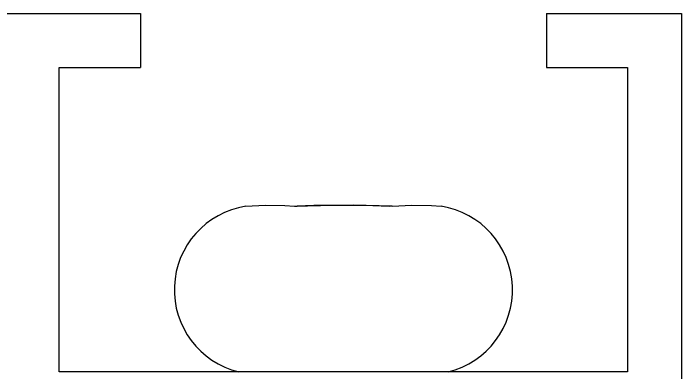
# Model space of a CAD drawing. Header units: millimetres. Extents: x -210 to 210, y -148 to 148.
# Drawn here: x -45.62 to -35.74, y -44.19 to -38.87 of the extents above; entities that cross this region are included whole.
import ezdxf

# ---------------------------------------------------------------- set-up
doc = ezdxf.new("R2010")
doc.units = ezdxf.units.MM
doc.layers.get('0').update_dxf_attribs({"lineweight": 18})

msp = doc.modelspace()

# ---------------------------------------------------------------- linework, layer by layer
at = {"color": 7, "lineweight": 30, "ltscale": 0.05}
for p, q in [((-45.7415, -38.8748), (-43.7415, -38.8748)), ((-37.7415, -38.8748), (-35.7415, -38.8748))]:
    msp.add_line(p, q, dxfattribs=at)
at = {"color": 7, "lineweight": 30, "ltscale": 0.02}
for p, q in [((-43.7415, -38.8748), (-43.7415, -39.6748)), ((-37.7415, -38.8748), (-37.7415, -39.6748))]:
    msp.add_line(p, q, dxfattribs=at)
at = {"color": 7, "lineweight": 30, "ltscale": 0.2}
msp.add_line((-35.7415, -38.8748), (-35.7415, -46.8748), dxfattribs=at)
at = {"color": 7, "lineweight": 30, "ltscale": 0.03}
for p, q in [((-44.9415, -39.6748), (-43.7415, -39.6748)), ((-37.7415, -39.6748), (-36.5415, -39.6748))]:
    msp.add_line(p, q, dxfattribs=at)
at = {"color": 7, "lineweight": 30, "ltscale": 0.1125}
for p, q in [((-44.9415, -44.1748), (-44.9415, -39.6748)), ((-36.5415, -39.6748), (-36.5415, -44.1748))]:
    msp.add_line(p, q, dxfattribs=at)
at = {"color": 7, "lineweight": 30, "ltscale": 0.000973022}
for p, q in [((-41.4632, -41.7257), (-41.4243, -41.7228)), ((-40.0198, -41.7257), (-40.0586, -41.7228))]:
    msp.add_line(p, q, dxfattribs=at)
at = {"color": 7, "lineweight": 30, "ltscale": 0.1625}
msp.add_line((-38.4415, -44.1748), (-44.9415, -44.1748), dxfattribs=at)
at = {"color": 7, "lineweight": 30, "ltscale": 0.0475}
msp.add_line((-36.5415, -44.1748), (-38.4415, -44.1748), dxfattribs=at)
at = {"color": 7, "lineweight": 30}
for points in [[(-42.1848, -41.7257), (-41.8963, -41.7106), (-41.6062, -41.7128), (-41.4632, -41.7257)], [(-41.4632, -41.7257), (-40.8861, -41.7106), (-40.3058, -41.7128), (-40.0586, -41.7228)], [(-40.0198, -41.7257), (-40.5968, -41.7106), (-41.1771, -41.7128), (-41.4243, -41.7228)], [(-40.0198, -41.7257), (-39.7313, -41.7106), (-39.4411, -41.7128), (-39.2981, -41.7257)]]:
    msp.add_lwpolyline(points, dxfattribs=at)
for centre, start, end in [((-41.9915, -42.9606), 98.89921, 256.25432), ((-39.4915, -42.9606), 283.74568, 81.10079)]:
    msp.add_arc(centre, 1.25, start, end, dxfattribs=at)

doc.saveas('drawing.dxf')
